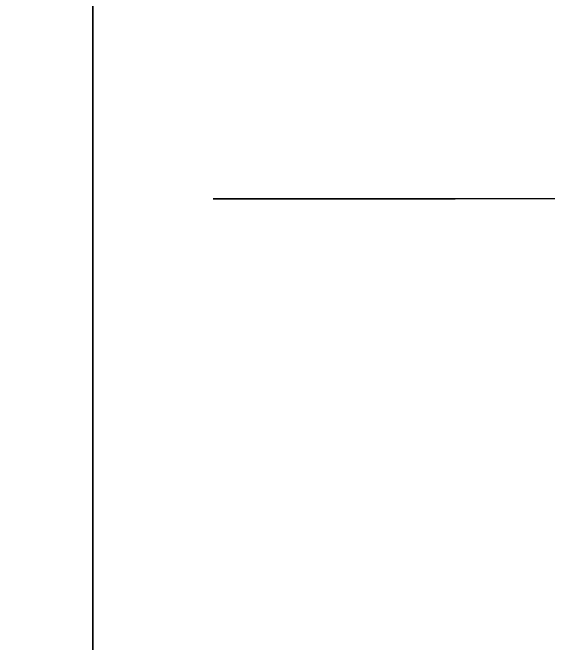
# Model space of a CAD drawing. Header units: millimetres. Extents: x 0 to 3661, y -1188 to 730.
# Drawn here: x 2121.513154 to 2121.515063, y 5.050464 to 5.052712 of the extents above; entities that cross this region are included whole.
import ezdxf

# ---------------------------------------------------------------- set-up
doc = ezdxf.new("R2010")
doc.units = ezdxf.units.MM
doc.layers.add('Blocks', color=7, linetype='Continuous')
doc.layers.add('Blocks$Inner', color=7, linetype='Continuous', lineweight=25, true_color=0x007f00)
doc.layers.add('Blocks$Outline', color=7, linetype='Continuous', lineweight=35, true_color=0xff3f3f)

# ---------------------------------------------------------------- blocks, each defined once
blk = doc.blocks.new('AA10 Dining Table Front')
at = {"layer": 'Blocks$Inner'}
blk.add_open_spline([(2123.6855622, 54.3884829), (2123.7637891, 54.2864316), (2123.9164741, 54.0575741), (2124.2102067, 53.5189753), (2124.5419076, 52.713626), (2124.8705761, 51.6156583), (2125.2315144, 49.9147996), (2125.4817255, 47.5486428), (2125.484633, 44.5895388), (2125.2795892, 42.2324984), (2125.0789448, 40.7845903), (2124.9964811, 40.25513), (2124.9356011, 39.8934502), (2124.8562062, 39.4262277), (2124.7794818, 38.9452992), (2124.7174639, 38.5418461), (2124.6669745, 38.2053368), (2124.6030591, 37.7692107), (2124.5342486, 37.2861761), (2124.4563525, 36.7293807), (2124.3613561, 36.0390151), (2124.2482098, 35.2058164), (2124.088722, 34.0325626), (2123.91838, 32.7905562), (2123.6652947, 30.937326), (2123.0892371, 26.6310055), (2122.3074784, 20.155789), (2121.6635805, 12.245395), (2121.5134263, 7.363122), (2121.5134398, 5.052049)], degree=3, knots=[0, 0, 0, 0, 0.385654, 0.824362, 1.83881, 2.993655, 4.25991, 7.050624, 10.11856, 13.128335, 14.14183, 14.503941, 14.735701, 15.242171, 15.925666, 16.196726, 16.466741, 16.946494, 17.519076, 17.930472, 18.633147, 19.609687, 20.453011, 22.18528, 23.370586, 26.064239, 35.219629, 42.934842, 49.867934, 49.867934, 49.867934, 49.867934], dxfattribs=at)
blk.add_rational_spline([(2155.5128439, 5.052049), (2155.5958179, 5.052049), (2147.0134398, 5.052049), (2132.2910079, 5.052049), (2123.7910079, 5.052049), (2121.5515365, 5.052049), (2121.5140357, 5.052049)], [0.86932071353, 0.805500596882, 1, 0.707106781187, 1, 0.901606184305, 0.86932071353], degree=2, knots=[5.276894, 5.276894, 5.276894, 15.707963, 15.707963, 31.415927, 31.415927, 36.69282, 36.69282, 36.69282], dxfattribs=at)
blk.add_open_spline([(2121.5134398, 5.052049), (2121.5135985, 4.552049), (2121.5137572, 4.052049)], degree=2, dxfattribs=at)
at = {"layer": 'Blocks$Outline'}
blk.add_lwpolyline([(2121.5137572, 4.052049), (2121.5134398, 5.052049)], dxfattribs=at)
blk.add_open_spline([(2121.5134398, 5.052049), (2121.5134263, 7.363122), (2121.6635805, 12.245395), (2122.3074784, 20.155789), (2123.0892371, 26.6310055), (2123.6652947, 30.937326), (2123.91838, 32.7905562), (2124.088722, 34.0325626), (2124.2482098, 35.2058164), (2124.3613561, 36.0390151), (2124.4563525, 36.7293807), (2124.5342486, 37.2861761), (2124.6030591, 37.7692107), (2124.6669745, 38.2053368), (2124.7174639, 38.5418461), (2124.7794818, 38.9452992), (2124.8562062, 39.4262277), (2124.9356011, 39.8934502), (2124.9964811, 40.25513), (2125.0789448, 40.7845903), (2125.2795892, 42.2324984), (2125.484633, 44.5895388), (2125.4817255, 47.5486428), (2125.2315144, 49.9147996), (2124.8705761, 51.6156583), (2124.5419076, 52.713626), (2124.2102067, 53.5189753), (2123.9294508, 54.0337797), (2123.7936041, 54.2413165), (2123.7339548, 54.323564), (2123.7338762, 54.3236724)], degree=3, knots=[-49.867934, -49.867934, -49.867934, -49.867934, -42.934842, -35.219629, -26.064239, -23.370586, -22.18528, -20.453011, -19.609687, -18.633147, -17.930472, -17.519076, -16.946494, -16.466741, -16.196726, -15.925666, -15.242171, -14.735701, -14.503941, -14.14183, -13.128335, -10.11856, -7.050624, -4.25991, -2.993655, -1.83881, -0.824362, -0.385654, -0.081236, -0.080834, -0.080834, -0.080834, -0.080834], dxfattribs=at)

msp = doc.modelspace()

# ---------------------------------------------------------------- block references
at = {"layer": 'Blocks'}
msp.add_blockref('AA10 Dining Table Front', (0, 0), dxfattribs=at)

doc.saveas('drawing.dxf')
